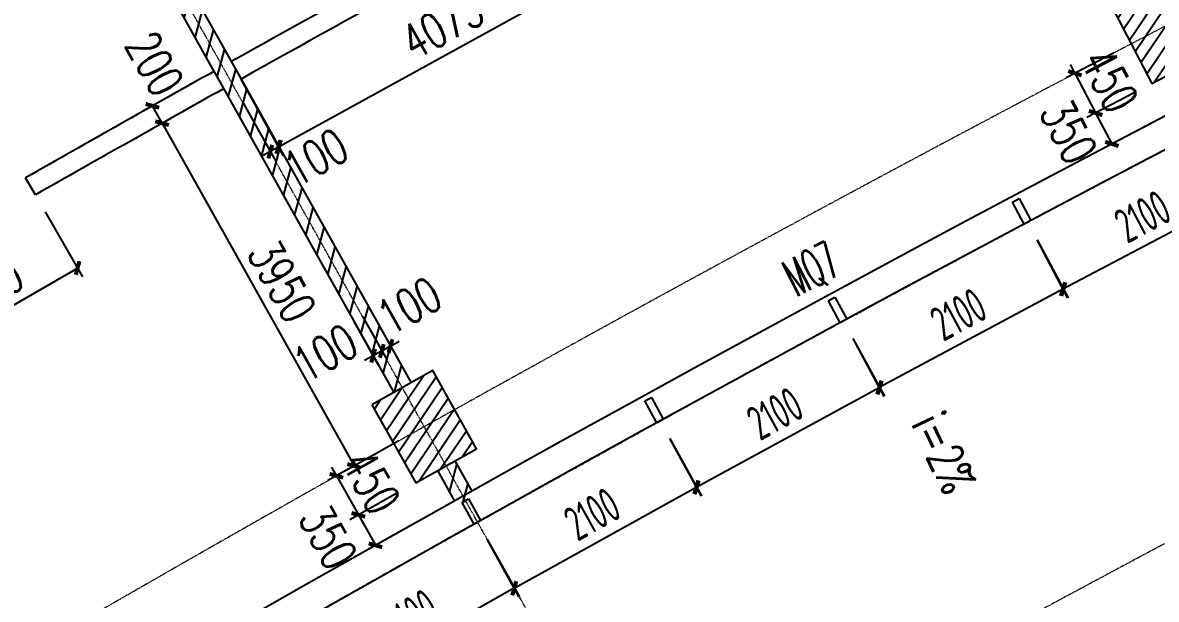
# Model space of a CAD drawing. Header units: millimetres. Extents: x -167 to 12027559, y -6694179 to 6449.
# Drawn here: x 11631328 to 11642723, y -6439698 to -6433900 of the extents above; entities that cross this region are included whole.
import ezdxf

# ---------------------------------------------------------------- set-up
doc = ezdxf.new("R2010")
doc.units = ezdxf.units.MM
doc.header["$LTSCALE"] = 10
for name, pattern in [('A1-RG-AXIS$0$CENTER', [50.8, 31.75, -6.35, 6.35, -6.35]), ('A1-RI-F1$0$442 Site - Ground$0$HIDDEN2', [0.1875, 0.125, -0.0625]), ('A1-RI-F1$0$CENTER2', [1.125, 0.75, -0.125, 0.125, -0.125]), ('A1-RI-F1$0$Dash', [6, 3, -3]), ('A1-RI-F1$0$HIDDEN', [0.375, 0.25, -0.125]), ('A1-RI-F1$0$SJX', [9, 6, -3]), ('A1-RI-F1$0$ZXX0', [15, 10, -2.5, 0, -2.5]), ('A1-RI-F1$0$ZXX1000', [18, 15, -1.25, 0.5, -1.25])]:
    doc.linetypes.add(name, pattern=pattern)
for name, color, linetype in [('A1-RD-1F$0$A-DIMS-1：100', 1, 'Continuous'), ('A1-RD-1F$0$A-GLAZ', 140, 'Continuous'), ('A1-RG-AXIS$0$A-COLU-HATH', 8, 'Continuous'), ('A1-RG-AXIS$0$A-COLUMN', 7, 'Continuous'), ('A1-RG-AXIS$0$A2-RG-AXIS-150$0$A-DIMS-100', 1, 'Continuous'), ('A1-RI-F1$0$442 Site - clean$0$mry-green area hatch', 76, 'Continuous'), ('A1-RI-F1$0$442 Site - clean$0$mry-roads', 2, 'Continuous'), ('A1-RI-F1$0$442 Site - clean$0$mry-water hatch', 154, 'Continuous'), ('A1-RI-F1$0$442 Site - Ground$0$mry-overhead', 253, 'A1-RI-F1$0$442 Site - Ground$0$HIDDEN2'), ('A1-RI-F1$0$A-DIMS-1：100', 1, 'Continuous'), ('A1-RI-F1$0$A-HATH', 8, 'Continuous'), ('A1-RI-F1$0$A-STRS-TREA', 50, 'Continuous'), ('A1-RI-F1$0$A-SYMB-NAME', 4, 'Continuous'), ('A1-RI-F1$0$A-SYMB-STRS', 1, 'Continuous'), ('A1-RI-F1$0$A-WALL', 7, 'Continuous'), ('A1-RI-F1$0$G-ACCS', 7, 'Continuous'), ('A1-RI-F1$0$G-EVAC', 5, 'Continuous'), ('A1-RI-F1$0$N-SYMB-DOOR', 13, 'Continuous'), ('A1-RI-F1$0$N-SYMB-DOOR1', 13, 'Continuous'), ('A1-RI-F1$0$N-SYMB-DOOR2', 13, 'Continuous'), ('A1-RI-F1$0$道路中线_N1', 7, 'Continuous'), ('A1-RI-F1$0$道路中线_中科路', 7, 'Continuous'), ('A1-RI-F1$0$道路中线_内部道路', 3, 'A1-RI-F1$0$CENTER2')]:
    doc.layers.add(name, color=color, linetype=linetype)
doc.layers.add('A1-RD-1F$0$A-X-PLOT', color=7, linetype='Continuous', plot=False)
doc.layers.add('A1-RG-AXIS$0$A-GRID', color=1, linetype='A1-RG-AXIS$0$CENTER', lineweight=9)
doc.layers.add('A1-RI-F1$0$车行道边线', color=5, linetype='A1-RI-F1$0$SJX', lineweight=40)
doc.styles.add('A1-RD-1F$0$XD2008', font='xd-hzs.shx', dxfattribs={"width": 0.7, "bigfont": 'xd-hztxt.shx'})
doc.styles.add('A1-RG-AXIS$0$A2-RG-AXIS-150$0$XD2008', font='romans.shx', dxfattribs={"width": 0.7})
doc.styles.add('A1-RI-F1$0$ECADI-SYM', font='simplex.shx', dxfattribs={"width": 0.7, "bigfont": 'hztxt.shx'})
doc.styles.add('A1-RI-F1$0$XD2008', font='txt.shx', dxfattribs={"width": 0.7, "bigfont": 'xd-hztxt.shx'})
doc.dimstyles.new('A1-RD-1F$0$XD100$0', dxfattribs={"dimscale": 100, "dimtxt": 3.5, "dimasz": 2, "dimexe": 1, "dimexo": 2, "dimgap": 1, "dimtad": 1, "dimdec": 0, "dimdsep": 46, "dimtxsty": 'A1-RD-1F$0$XD2008', "dimblk": 'A1-RD-1F$0$_ArchTick', "dimblk1": 'A1-RD-1F$0$_ArchTick', "dimblk2": 'A1-RD-1F$0$_ArchTick', "dimsah": 1, "dimcen": 2.5, "dimclrd": 1, "dimclre": 1, "dimclrt": 4, "dimaunit": 1, "dimadec": 0, "dimazin": 0, "dimtfac": 1, "dimtdec": 0, "dimtix": 1, "dimtmove": 2, "dimatfit": 3, "dimfxl": 0, "dimtolj": 1, "dimtzin": 0, "dimarcsym": 0})
doc.dimstyles.new('A1-RG-AXIS$0$A2-RG-AXIS-150$0$XD100', dxfattribs={"dimscale": 100, "dimtxt": 5.5, "dimasz": 1.5, "dimexe": 1, "dimexo": 2, "dimgap": 0.5, "dimtad": 1, "dimdec": 0, "dimdsep": 46, "dimtxsty": 'A1-RG-AXIS$0$A2-RG-AXIS-150$0$XD2008', "dimblk": 'A1-RG-AXIS$0$A2-RG-AXIS-150$0$_ArchTick', "dimcen": 2.5, "dimclrt": 4, "dimaunit": 1, "dimadec": 3, "dimazin": 0, "dimtfac": 1, "dimtdec": 0, "dimtix": 1, "dimtmove": 0, "dimatfit": 3, "dimfxl": 0, "dimtolj": 1, "dimtzin": 0, "dimarcsym": 0})
doc.dimstyles.new('A1-RI-F1$0$XD100$0', dxfattribs={"dimscale": 100, "dimtxt": 3.5, "dimasz": 2, "dimexe": 1, "dimexo": 2, "dimgap": 1, "dimtad": 1, "dimdec": 0, "dimdsep": 46, "dimtxsty": 'A1-RI-F1$0$XD2008', "dimblk1": 'A1-RI-F1$0$_ArchTick', "dimblk2": 'A1-RI-F1$0$_ArchTick', "dimsah": 1, "dimcen": 2.5, "dimclrd": 1, "dimclre": 1, "dimclrt": 4, "dimaunit": 1, "dimadec": 0, "dimazin": 0, "dimtfac": 1, "dimtdec": 0, "dimtix": 1, "dimtmove": 2, "dimatfit": 3, "dimfxl": 0, "dimtolj": 1, "dimtzin": 0, "dimarcsym": 0})

# ---------------------------------------------------------------- blocks, each defined once
blk = doc.blocks.new('A1-RG-AXIS$0$A2-RG-AXIS-150$0$_ArchTick')
at = {"color": 0, "linetype": 'ByBlock', "const_width": 0.4}
blk.add_lwpolyline([(-0.5, -0.5), (0.5, 0.5)], dxfattribs=at)
blk = doc.blocks.new('*D681')
at = {"layer": 'A1-RG-AXIS$0$A2-RG-AXIS-150$0$A-DIMS-100', "color": 0, "lineweight": -2, "ltscale": 3}
for p, q in [((11670910, -6387267), (11670916, -6387284)), ((11580897, -6435951), (11580908, -6435965))]:
    blk.add_line(p, q, dxfattribs=at)
blk.add_arc((11778732, -6694179), 325182, 109.35703, 127.45663, dxfattribs=at)
at = {"layer": 'Defpoints', "color": 0, "ltscale": 3}
for p in [(11670976, -6387456), (11639300, -6400406), (11581019, -6436110), (11778732, -6694179)]:
    blk.add_point(p, dxfattribs=at)
at = {"layer": 'A1-RG-AXIS$0$A2-RG-AXIS-150$0$A-DIMS-100', "color": 0, "lineweight": -2, "ltscale": 3, "xscale": 150, "yscale": 150, "zscale": 150}
for p, rotation in [((11670949, -6387378), 19.35703132825471), ((11580969, -6436044), 217.4566338573137)]:
    blk.add_blockref('A1-RG-AXIS$0$A2-RG-AXIS-150$0$_ArchTick', p, dxfattribs=dict(at, rotation=rotation))
at = {"layer": 'A1-RG-AXIS$0$A2-RG-AXIS-150$0$A-DIMS-100', "color": 4, "ltscale": 3, "insert": (11623903, -6407911), "char_height": 375, "attachment_point": 5, "rotation": 28.4068, "style": 'A1-RG-AXIS$0$A2-RG-AXIS-150$0$XD2008'}
blk.add_mtext('\\A1;18°5\'59"', dxfattribs=at)
blk = doc.blocks.new('A1-RG-AXIS$0$colu')
at = {"layer": 'A1-RG-AXIS$0$A-COLU-HATH', "linetype": 'ByBlock'}
h = blk.add_hatch(dxfattribs=at)
h.set_pattern_fill('ANSI31', color=256, scale=888, angle=11, style=0)
h.set_pattern_definition([(56, (-5304, 12651), (-92.02317055, 62.0704123), [])])
h.paths.add_polyline_path([(11591264, -6433839), (11591159, -6433557), (11590222, -6433908), (11590400, -6434382)])
h.paths.add_polyline_path([(11582706, -6437301), (11582516, -6436795), (11581580, -6437146), (11581701, -6437474)])
h.paths.add_polyline_path([(11590472, -6449024), (11591080, -6449817), (11591635, -6449392), (11591027, -6448598)])
h.paths.add_polyline_path([(11597647, -6443800), (11598174, -6444530), (11598741, -6444120), (11598215, -6443391)])
h.paths.add_polyline_path([(11585545, -6442594), (11586154, -6443388), (11586709, -6442962), (11586101, -6442168)])
h.paths.add_polyline_path([(11592849, -6437150), (11593376, -6437880), (11593943, -6437471), (11593417, -6436741)])
h.paths.add_polyline_path([(11606395, -6455924), (11606921, -6456654), (11607489, -6456244), (11606962, -6455514)])
h.paths.add_polyline_path([(11601626, -6449315), (11602153, -6450044), (11602720, -6449635), (11602194, -6448905)])
edge = h.paths.add_edge_path()
edge.add_arc((11595249, -6454684), 425, 0, 360)
edge = h.paths.add_edge_path()
edge.add_arc((11600176, -6461115), 425, 0, 360)
h.paths.add_polyline_path([(11613307, -6451074), (11613812, -6451818), (11614392, -6451425), (11613886, -6450680)])
h.paths.add_polyline_path([(11620356, -6446424), (11620839, -6447183), (11621430, -6446806), (11620946, -6446047)])
h.paths.add_polyline_path([(11615974, -6439552), (11616458, -6440311), (11617048, -6439934), (11616564, -6439175)])
h.paths.add_polyline_path([(11608730, -6444330), (11609235, -6445075), (11609815, -6444682), (11609309, -6443937)])
h.paths.add_polyline_path([(11600306, -6431919), (11600812, -6432664), (11601391, -6432270), (11600885, -6431526)])
h.paths.add_polyline_path([(11607910, -6426904), (11608394, -6427663), (11608984, -6427286), (11608500, -6426527)])
h.paths.add_polyline_path([(11630302, -6423285), (11630693, -6423983), (11631129, -6423739), (11630739, -6423040)])
h.paths.add_polyline_path([(11626248, -6416039), (11626639, -6416737), (11627075, -6416493), (11626684, -6415795)])
h.paths.add_polyline_path([(11627535, -6441978), (11627997, -6442751), (11628598, -6442392), (11628136, -6441619)])
h.paths.add_polyline_path([(11634839, -6437741), (11635279, -6438526), (11635889, -6438184), (11635450, -6437399)])
h.paths.add_polyline_path([(11615655, -6422109), (11616117, -6422881), (11616718, -6422522), (11616256, -6421750)])
h.paths.add_polyline_path([(11619863, -6429147), (11620325, -6429919), (11620926, -6429560), (11620464, -6428788)])
h.paths.add_polyline_path([(11630859, -6430629), (11631299, -6431414), (11631910, -6431072), (11631470, -6430287)])
h.paths.add_polyline_path([(11627539, -6424694), (11627978, -6425480), (11628589, -6425138), (11628150, -6424353)])
h.paths.add_polyline_path([(11623353, -6434983), (11623815, -6435756), (11624415, -6435396), (11623953, -6434624)])
h.paths.add_polyline_path([(11623535, -6417538), (11623974, -6418324), (11624585, -6417982), (11624146, -6417197)])
h.paths.add_polyline_path([(11635339, -6420464), (11635756, -6421262), (11636376, -6420938), (11635960, -6420140)])
h.paths.add_polyline_path([(11645506, -6407138), (11645842, -6407864), (11645388, -6408074), (11645053, -6407348)])
h.paths.add_polyline_path([(11648218, -6414201), (11648554, -6414927), (11649008, -6414718), (11648672, -6413991)])
h.paths.add_polyline_path([(11649797, -6429904), (11650191, -6430713), (11650820, -6430407), (11650426, -6429597)])
h.paths.add_polyline_path([(11632163, -6412872), (11631542, -6413196), (11632283, -6414615), (11632904, -6414290)])
h.paths.add_polyline_path([(11648553, -6404923), (11647915, -6405211), (11648573, -6406669), (11649211, -6406381)])
h.paths.add_polyline_path([(11638488, -6426491), (11638905, -6427289), (11639525, -6426965), (11639108, -6426167)])
h.paths.add_polyline_path([(11646232, -6422575), (11646626, -6423384), (11647255, -6423078), (11646862, -6422268)])
h.paths.add_polyline_path([(11643258, -6416460), (11643651, -6417269), (11644281, -6416963), (11643887, -6416153)])
edge = h.paths.add_edge_path()
edge.add_arc((11640554, -6410101), 425, 0, 360)
h.paths.add_polyline_path([(11642262, -6433715), (11642678, -6434512), (11643299, -6434188), (11642882, -6433391)])
h.paths.add_polyline_path([(11657439, -6426310), (11657809, -6427131), (11658447, -6426843), (11658077, -6426022)])
h.paths.add_polyline_path([(11654086, -6418882), (11654456, -6419702), (11655094, -6419414), (11654724, -6418594)])
h.paths.add_polyline_path([(11659423, -6409141), (11659770, -6409971), (11660416, -6409702), (11660069, -6408871)])
h.paths.add_polyline_path([(11651288, -6412684), (11651658, -6413504), (11652296, -6413216), (11651926, -6412396)])
h.paths.add_polyline_path([(11672567, -6404095), (11672841, -6404846), (11673311, -6404675), (11673037, -6403924)])
h.paths.add_polyline_path([(11669749, -6396288), (11670092, -6397229), (11670562, -6397058), (11670219, -6396117)])
h.paths.add_polyline_path([(11678236, -6409178), (11678568, -6410121), (11679228, -6409889), (11678897, -6408946)])
h.paths.add_polyline_path([(11675949, -6402668), (11676281, -6403611), (11676941, -6403379), (11676610, -6402436)])
h.paths.add_polyline_path([(11662042, -6415416), (11662388, -6416247), (11663034, -6415977), (11662688, -6415147)])
h.paths.add_polyline_path([(11670094, -6412181), (11670417, -6413021), (11671070, -6412770), (11670748, -6411930)])
h.paths.add_polyline_path([(11656266, -6401573), (11656651, -6402496), (11657297, -6402226), (11656912, -6401304)])
h.paths.add_polyline_path([(11664718, -6398177), (11665077, -6399111), (11665730, -6398860), (11665372, -6397926)])
h.paths.add_polyline_path([(11667657, -6405832), (11667980, -6406673), (11668633, -6406422), (11668311, -6405582)])
h.paths.add_polyline_path([(11673265, -6395025), (11673596, -6395969), (11674256, -6395737), (11673925, -6394793)])
edge = h.paths.add_edge_path()
edge.add_arc((11681417, -6417175), 425, 0, 360)
h.paths.add_polyline_path([(11673015, -6419789), (11673338, -6420629), (11673991, -6420379), (11673669, -6419538)])
h.paths.add_polyline_path([(11665180, -6422938), (11665527, -6423769), (11666173, -6423499), (11665826, -6422668)])
at = {"layer": 'A1-RG-AXIS$0$A-COLUMN'}
for points in [[(11642262, -6433715), (11642678, -6434512), (11643299, -6434188), (11642882, -6433391)], [(11634839, -6437741), (11635279, -6438526), (11635889, -6438184), (11635450, -6437399)]]:
    blk.add_lwpolyline(points, close=True, dxfattribs=at)
blk = doc.blocks.new('A1-RI-F1$0$_ArchTick')
at = {"color": 0, "linetype": 'ByBlock', "const_width": 0.4}
blk.add_lwpolyline([(-0.5, -0.5), (0.5, 0.5)], dxfattribs=at)
blk = doc.blocks.new('*D360')
at = {"layer": 'A1-RI-F1$0$A-DIMS-1：100', "color": 1, "linetype": 'ByBlock', "lineweight": -2}
for p, q in [((11637092, -6432503), (11637516, -6433275)), ((11637468, -6433187), (11633898, -6435151)), ((11633521, -6434467), (11633946, -6435239))]:
    blk.add_line(p, q, dxfattribs=at)
at = {"layer": 'Defpoints', "color": 0, "linetype": 'ByBlock'}
for p in [(11636995, -6432328), (11633425, -6434292), (11633898, -6435151)]:
    blk.add_point(p, dxfattribs=at)
at = {"layer": 'A1-RI-F1$0$A-DIMS-1：100', "color": 1, "linetype": 'ByBlock', "lineweight": -2, "xscale": 100, "yscale": 100, "zscale": 100}
for p, rotation in [((11637468, -6433187), 28.81820476373331), ((11633898, -6435151), 208.8182047637333)]:
    blk.add_blockref('A1-RI-F1$0$_ArchTick', p, dxfattribs=dict(at, rotation=rotation))
at = {"layer": 'A1-RI-F1$0$A-DIMS-1：100', "color": 4, "linetype": 'ByBlock', "insert": (11635550, -6433928), "char_height": 350, "attachment_point": 5, "rotation": 28.8182, "style": 'A1-RI-F1$0$XD2008'}
blk.add_mtext('\\A1;4075', dxfattribs=at)
blk = doc.blocks.new('*D361')
at = {"layer": 'A1-RI-F1$0$A-DIMS-1：100', "color": 1, "linetype": 'ByBlock', "lineweight": -2}
for p, q in [((11633620, -6434641), (11633953, -6435235)), ((11633533, -6434690), (11633865, -6435284)), ((11633904, -6435148), (11633991, -6435099)), ((11633817, -6435197), (11633729, -6435246)), ((11633904, -6435148), (11633817, -6435197))]:
    blk.add_line(p, q, dxfattribs=at)
at = {"layer": 'Defpoints', "color": 0, "linetype": 'ByBlock'}
for p in [(11633435, -6434516), (11633523, -6434467), (11633817, -6435197)]:
    blk.add_point(p, dxfattribs=at)
at = {"layer": 'A1-RI-F1$0$A-DIMS-1：100', "color": 1, "linetype": 'ByBlock', "lineweight": -2, "xscale": 100, "yscale": 100, "zscale": 100}
for p, rotation in [((11633817, -6435197), 29.22954179829699), ((11633904, -6435148), 209.229541798297)]:
    blk.add_blockref('A1-RI-F1$0$_ArchTick', p, dxfattribs=dict(at, rotation=rotation))
at = {"layer": 'A1-RI-F1$0$A-DIMS-1：100', "color": 4, "linetype": 'ByBlock', "insert": (11634275, -6435253), "char_height": 350, "attachment_point": 5, "rotation": 29.2295, "style": 'A1-RI-F1$0$XD2008'}
blk.add_mtext('\\A1;100', dxfattribs=at)
blk = doc.blocks.new('A1-RD-1F$0$_ArchTick')
at = {"color": 0, "linetype": 'ByBlock', "const_width": 0.4}
blk.add_lwpolyline([(-0.5, -0.5), (0.5, 0.5)], dxfattribs=at)
blk = doc.blocks.new('*D799')
at = {"layer": 'A1-RD-1F$0$A-DIMS-1：100', "color": 1, "linetype": 'ByBlock', "lineweight": -2}
for p, q in [((11643380, -6435105), (11643688, -6435690)), ((11643642, -6435601), (11641784, -6436580)), ((11641523, -6436084), (11641831, -6436669))]:
    blk.add_line(p, q, dxfattribs=at)
at = {"layer": 'Defpoints', "color": 0, "linetype": 'ByBlock'}
for p in [(11643287, -6434928), (11641429, -6435907), (11641784, -6436580)]:
    blk.add_point(p, dxfattribs=at)
at = {"layer": 'A1-RD-1F$0$A-DIMS-1：100', "color": 1, "linetype": 'ByBlock', "lineweight": -2, "xscale": 100, "yscale": 100, "zscale": 100}
for p, rotation in [((11643642, -6435601), 27.79298955188193), ((11641784, -6436580), 207.7929895518819)]:
    blk.add_blockref('A1-RD-1F$0$_ArchTick', p, dxfattribs=dict(at, rotation=rotation))
at = {"layer": 'A1-RD-1F$0$A-DIMS-1：100', "color": 4, "linetype": 'ByBlock', "insert": (11642585, -6435848), "char_height": 350, "attachment_point": 5, "rotation": 27.793, "style": 'A1-RD-1F$0$XD2008'}
blk.add_mtext('\\A1;2100', dxfattribs=at)
blk = doc.blocks.new('*D800')
at = {"layer": 'A1-RD-1F$0$A-DIMS-1：100', "color": 1, "linetype": 'ByBlock', "lineweight": -2}
for p, q in [((11641524, -6436083), (11641836, -6436666)), ((11641789, -6436578), (11639938, -6437570)), ((11639673, -6437076), (11639985, -6437658))]:
    blk.add_line(p, q, dxfattribs=at)
at = {"layer": 'Defpoints', "color": 0, "linetype": 'ByBlock'}
for p in [(11641429, -6435907), (11639579, -6436900), (11639938, -6437570)]:
    blk.add_point(p, dxfattribs=at)
at = {"layer": 'A1-RD-1F$0$A-DIMS-1：100', "color": 1, "linetype": 'ByBlock', "lineweight": -2, "xscale": 100, "yscale": 100, "zscale": 100}
for p, rotation in [((11641789, -6436578), 28.20121501366769), ((11639938, -6437570), 208.2012150136677)]:
    blk.add_blockref('A1-RD-1F$0$_ArchTick', p, dxfattribs=dict(at, rotation=rotation))
at = {"layer": 'A1-RD-1F$0$A-DIMS-1：100', "color": 4, "linetype": 'ByBlock', "insert": (11640734, -6436832), "char_height": 350, "attachment_point": 5, "rotation": 28.2012, "style": 'A1-RD-1F$0$XD2008'}
blk.add_mtext('\\A1;2100', dxfattribs=at)
blk = doc.blocks.new('*D801')
at = {"layer": 'A1-RD-1F$0$A-DIMS-1：100', "color": 1, "linetype": 'ByBlock', "lineweight": -2}
for p, q in [((11639674, -6437075), (11639991, -6437656)), ((11639943, -6437568), (11638099, -6438573)), ((11637831, -6438081), (11638147, -6438661))]:
    blk.add_line(p, q, dxfattribs=at)
at = {"layer": 'Defpoints', "color": 0, "linetype": 'ByBlock'}
for p in [(11639579, -6436900), (11637735, -6437905), (11638099, -6438573)]:
    blk.add_point(p, dxfattribs=at)
at = {"layer": 'A1-RD-1F$0$A-DIMS-1：100', "color": 1, "linetype": 'ByBlock', "lineweight": -2, "xscale": 100, "yscale": 100, "zscale": 100}
for p, rotation in [((11639943, -6437568), 28.61245026791638), ((11638099, -6438573), 208.6124502679164)]:
    blk.add_blockref('A1-RD-1F$0$_ArchTick', p, dxfattribs=dict(at, rotation=rotation))
at = {"layer": 'A1-RD-1F$0$A-DIMS-1：100', "color": 4, "linetype": 'ByBlock', "insert": (11638890, -6437829), "char_height": 350, "attachment_point": 5, "rotation": 28.6125, "style": 'A1-RD-1F$0$XD2008'}
blk.add_mtext('\\A1;2100', dxfattribs=at)
blk = doc.blocks.new('*D802')
at = {"layer": 'A1-RD-1F$0$A-DIMS-1：100', "color": 1, "linetype": 'ByBlock', "lineweight": -2}
for p, q in [((11637832, -6438080), (11638153, -6438658)), ((11638104, -6438571), (11636268, -6439590)), ((11635996, -6439099), (11636316, -6439677))]:
    blk.add_line(p, q, dxfattribs=at)
at = {"layer": 'Defpoints', "color": 0, "linetype": 'ByBlock'}
for p in [(11637735, -6437905), (11635899, -6438924), (11636268, -6439590)]:
    blk.add_point(p, dxfattribs=at)
at = {"layer": 'A1-RD-1F$0$A-DIMS-1：100', "color": 1, "linetype": 'ByBlock', "lineweight": -2, "xscale": 100, "yscale": 100, "zscale": 100}
for p, rotation in [((11638104, -6438571), 29.02386827472264), ((11636268, -6439590), 209.0238682747226)]:
    blk.add_blockref('A1-RD-1F$0$_ArchTick', p, dxfattribs=dict(at, rotation=rotation))
at = {"layer": 'A1-RD-1F$0$A-DIMS-1：100', "color": 4, "linetype": 'ByBlock', "insert": (11637053, -6438840), "char_height": 350, "attachment_point": 5, "rotation": 29.0239, "style": 'A1-RD-1F$0$XD2008'}
blk.add_mtext('\\A1;2100', dxfattribs=at)
blk = doc.blocks.new('*D803')
at = {"layer": 'A1-RD-1F$0$A-DIMS-1：100', "color": 1, "linetype": 'ByBlock', "lineweight": -2}
for p, q in [((11635997, -6439098), (11636321, -6439672)), ((11636271, -6439584), (11634443, -6440617)), ((11634168, -6440130), (11634492, -6440704))]:
    blk.add_line(p, q, dxfattribs=at)
at = {"layer": 'Defpoints', "color": 0, "linetype": 'ByBlock'}
for p in [(11635899, -6438924), (11634070, -6439956), (11634443, -6440617)]:
    blk.add_point(p, dxfattribs=at)
at = {"layer": 'A1-RD-1F$0$A-DIMS-1：100', "color": 1, "linetype": 'ByBlock', "lineweight": -2, "xscale": 100, "yscale": 100, "zscale": 100}
for p, rotation in [((11636271, -6439584), 29.43900732443727), ((11634443, -6440617), 209.4390073244373)]:
    blk.add_blockref('A1-RD-1F$0$_ArchTick', p, dxfattribs=dict(at, rotation=rotation))
at = {"layer": 'A1-RD-1F$0$A-DIMS-1：100', "color": 4, "linetype": 'ByBlock', "insert": (11635222, -6439861), "char_height": 350, "attachment_point": 5, "rotation": 29.439, "style": 'A1-RD-1F$0$XD2008'}
blk.add_mtext('\\A1;2100', dxfattribs=at)
blk = doc.blocks.new('A1-RD-1F$0$chuangkuang')
at = {"layer": 'A1-RD-1F$0$A-X-PLOT', "linetype": 'ByBlock'}
for p, q in [((11593433, -6456040), (11593631, -6455887)), ((11593677, -6455946), (11593479, -6456099)), ((11593631, -6455887), (11593677, -6455946)), ((11593479, -6456099), (11593433, -6456040))]:
    blk.add_line(p, q, dxfattribs=at)
blk = doc.blocks.new('*D635')
at = {"layer": 'A1-RI-F1$0$A-DIMS-1：100', "color": 1, "linetype": 'ByBlock', "lineweight": -2}
for p, q in [((11633174, -6434662), (11632642, -6434960)), ((11632729, -6434911), (11634659, -6438357)), ((11635104, -6438109), (11634572, -6438406))]:
    blk.add_line(p, q, dxfattribs=at)
at = {"layer": 'Defpoints', "color": 0, "linetype": 'ByBlock'}
for p in [(11633348, -6434564), (11635278, -6438011), (11634659, -6438357)]:
    blk.add_point(p, dxfattribs=at)
at = {"layer": 'A1-RI-F1$0$A-DIMS-1：100', "color": 1, "linetype": 'ByBlock', "lineweight": -2, "xscale": 100, "yscale": 100, "zscale": 100}
for p, rotation in [((11632729, -6434911), 119.2487975727334), ((11634659, -6438357), 299.2487975727334)]:
    blk.add_blockref('A1-RI-F1$0$_ArchTick', p, dxfattribs=dict(at, rotation=rotation))
at = {"layer": 'A1-RI-F1$0$A-DIMS-1：100', "color": 4, "linetype": 'ByBlock', "insert": (11633934, -6436500), "char_height": 350, "attachment_point": 5, "rotation": 299.2488, "style": 'A1-RI-F1$0$XD2008'}
blk.add_mtext('\\A1;3950', dxfattribs=at)
blk = doc.blocks.new('*D636')
at = {"layer": 'A1-RI-F1$0$A-DIMS-1：100', "color": 1, "linetype": 'ByBlock', "lineweight": -2}
for p, q in [((11633076, -6434488), (11632544, -6434785)), ((11632729, -6434911), (11632632, -6434736)), ((11633174, -6434662), (11632642, -6434960))]:
    blk.add_line(p, q, dxfattribs=at)
at = {"layer": 'Defpoints', "color": 0, "linetype": 'ByBlock'}
for p in [(11633250, -6434390), (11633348, -6434564), (11632632, -6434736)]:
    blk.add_point(p, dxfattribs=at)
at = {"layer": 'A1-RI-F1$0$A-DIMS-1：100', "color": 1, "linetype": 'ByBlock', "lineweight": -2, "xscale": 100, "yscale": 100, "zscale": 100}
for p, rotation in [((11632632, -6434736), 119.2487975730352), ((11632729, -6434911), 299.2487975730352)]:
    blk.add_blockref('A1-RI-F1$0$_ArchTick', p, dxfattribs=dict(at, rotation=rotation))
at = {"layer": 'A1-RI-F1$0$A-DIMS-1：100', "color": 4, "linetype": 'ByBlock', "insert": (11632654, -6434313), "char_height": 350, "attachment_point": 5, "rotation": 299.2488, "style": 'A1-RI-F1$0$XD2008'}
blk.add_mtext('\\A1;200', dxfattribs=at)
blk = doc.blocks.new('*D547')
at = {"layer": 'A1-RI-F1$0$A-DIMS-1：100', "color": 1, "linetype": 'ByBlock', "lineweight": -2}
for p, q in [((11642293, -6434206), (11641816, -6434455)), ((11641905, -6434409), (11641859, -6434320)), ((11641905, -6434409), (11642113, -6434808)), ((11642501, -6434605), (11642025, -6434854)), ((11642113, -6434808), (11642160, -6434896))]:
    blk.add_line(p, q, dxfattribs=at)
at = {"layer": 'Defpoints', "color": 0, "linetype": 'ByBlock'}
for p in [(11642470, -6434114), (11642678, -6434512), (11642113, -6434808)]:
    blk.add_point(p, dxfattribs=at)
at = {"layer": 'A1-RI-F1$0$A-DIMS-1：100', "color": 1, "linetype": 'ByBlock', "lineweight": -2, "xscale": 100, "yscale": 100, "zscale": 100}
for p, rotation in [((11641905, -6434409), 297.5841233990836), ((11642113, -6434808), 117.5841233990836)]:
    blk.add_blockref('A1-RI-F1$0$_ArchTick', p, dxfattribs=dict(at, rotation=rotation))
at = {"layer": 'A1-RI-F1$0$A-DIMS-1：100', "color": 4, "linetype": 'ByBlock', "insert": (11642253, -6434481), "char_height": 350, "attachment_point": 5, "rotation": 297.5841, "style": 'A1-RI-F1$0$XD2008'}
blk.add_mtext('\\A1;450', dxfattribs=at)
blk = doc.blocks.new('*D548')
at = {"layer": 'A1-RI-F1$0$A-DIMS-1：100', "color": 1, "linetype": 'ByBlock', "lineweight": -2}
for p, q in [((11642501, -6434605), (11642025, -6434855)), ((11642113, -6434809), (11642276, -6435119)), ((11642664, -6434916), (11642188, -6435165))]:
    blk.add_line(p, q, dxfattribs=at)
at = {"layer": 'Defpoints', "color": 0, "linetype": 'ByBlock'}
for p in [(11642678, -6434512), (11642841, -6434823), (11642276, -6435119)]:
    blk.add_point(p, dxfattribs=at)
at = {"layer": 'A1-RI-F1$0$A-DIMS-1：100', "color": 1, "linetype": 'ByBlock', "lineweight": -2, "xscale": 100, "yscale": 100, "zscale": 100}
for p, rotation in [((11642113, -6434809), 117.6519333468046), ((11642276, -6435119), 297.6519333468046)]:
    blk.add_blockref('A1-RI-F1$0$_ArchTick', p, dxfattribs=dict(at, rotation=rotation))
at = {"layer": 'A1-RI-F1$0$A-DIMS-1：100', "color": 4, "linetype": 'ByBlock', "insert": (11641840, -6434996), "char_height": 350, "attachment_point": 5, "rotation": 297.6519, "style": 'A1-RI-F1$0$XD2008'}
blk.add_mtext('\\A1;350', dxfattribs=at)
blk = doc.blocks.new('*D549')
at = {"layer": 'A1-RI-F1$0$A-DIMS-1：100', "color": 1, "linetype": 'ByBlock', "lineweight": -2}
for p, q in [((11634884, -6438231), (11634395, -6438505)), ((11634482, -6438456), (11634434, -6438369)), ((11634482, -6438456), (11634702, -6438849)), ((11635104, -6438624), (11634615, -6438898)), ((11634702, -6438849), (11634751, -6438936))]:
    blk.add_line(p, q, dxfattribs=at)
at = {"layer": 'Defpoints', "color": 0, "linetype": 'ByBlock'}
for p in [(11635059, -6438134), (11635279, -6438526), (11634702, -6438849)]:
    blk.add_point(p, dxfattribs=at)
at = {"layer": 'A1-RI-F1$0$A-DIMS-1：100', "color": 1, "linetype": 'ByBlock', "lineweight": -2, "xscale": 100, "yscale": 100, "zscale": 100}
for p, rotation in [((11634482, -6438456), 299.2295418096295), ((11634702, -6438849), 119.2295418096295)]:
    blk.add_blockref('A1-RI-F1$0$_ArchTick', p, dxfattribs=dict(at, rotation=rotation))
at = {"layer": 'A1-RI-F1$0$A-DIMS-1：100', "color": 4, "linetype": 'ByBlock', "insert": (11634832, -6438518), "char_height": 350, "attachment_point": 5, "rotation": 299.2295, "style": 'A1-RI-F1$0$XD2008'}
blk.add_mtext('\\A1;450', dxfattribs=at)
blk = doc.blocks.new('*D550')
at = {"layer": 'A1-RI-F1$0$A-DIMS-1：100', "color": 1, "linetype": 'ByBlock', "lineweight": -2}
for p, q in [((11635104, -6438624), (11634615, -6438898)), ((11634702, -6438849), (11634874, -6439155)), ((11635276, -6438930), (11634787, -6439204))]:
    blk.add_line(p, q, dxfattribs=at)
at = {"layer": 'Defpoints', "color": 0, "linetype": 'ByBlock'}
for p in [(11635279, -6438526), (11635450, -6438832), (11634874, -6439155)]:
    blk.add_point(p, dxfattribs=at)
at = {"layer": 'A1-RI-F1$0$A-DIMS-1：100', "color": 1, "linetype": 'ByBlock', "lineweight": -2, "xscale": 100, "yscale": 100, "zscale": 100}
for p, rotation in [((11634702, -6438849), 119.2973507965844), ((11634874, -6439155), 299.2973507965844)]:
    blk.add_blockref('A1-RI-F1$0$_ArchTick', p, dxfattribs=dict(at, rotation=rotation))
at = {"layer": 'A1-RI-F1$0$A-DIMS-1：100', "color": 4, "linetype": 'ByBlock', "insert": (11634398, -6439073), "char_height": 350, "attachment_point": 5, "rotation": 299.2974, "style": 'A1-RI-F1$0$XD2008'}
blk.add_mtext('\\A1;350', dxfattribs=at)
blk = doc.blocks.new('*D486')
at = {"layer": 'A1-RI-F1$0$A-DIMS-1：100', "color": 1, "linetype": 'ByBlock', "lineweight": -2}
for p, q in [((11634837, -6436815), (11635074, -6437239)), ((11634749, -6436864), (11634987, -6437288)), ((11635025, -6437152), (11634938, -6437201)), ((11635025, -6437152), (11635112, -6437103)), ((11634938, -6437201), (11634851, -6437249))]:
    blk.add_line(p, q, dxfattribs=at)
at = {"layer": 'Defpoints', "color": 0, "linetype": 'ByBlock'}
for p in [(11634652, -6436689), (11634739, -6436640), (11634938, -6437201)]:
    blk.add_point(p, dxfattribs=at)
at = {"layer": 'A1-RI-F1$0$A-DIMS-1：100', "color": 1, "linetype": 'ByBlock', "lineweight": -2, "xscale": 100, "yscale": 100, "zscale": 100}
for p, rotation in [((11634938, -6437201), 29.22954179922836), ((11635025, -6437152), 209.2295417992284)]:
    blk.add_blockref('A1-RI-F1$0$_ArchTick', p, dxfattribs=dict(at, rotation=rotation))
at = {"layer": 'A1-RI-F1$0$A-DIMS-1：100', "color": 4, "linetype": 'ByBlock', "insert": (11635214, -6436746), "char_height": 350, "attachment_point": 5, "rotation": 29.2295, "style": 'A1-RI-F1$0$XD2008'}
blk.add_mtext('\\A1;100', dxfattribs=at)
blk = doc.blocks.new('*D487')
at = {"layer": 'A1-RI-F1$0$A-DIMS-1：100', "color": 1, "linetype": 'ByBlock', "lineweight": -2}
for p, q in [((11634658, -6436905), (11634899, -6437337)), ((11634745, -6436856), (11634987, -6437288)), ((11634938, -6437201), (11635025, -6437152)), ((11634851, -6437249), (11634763, -6437298)), ((11634938, -6437201), (11634851, -6437249))]:
    blk.add_line(p, q, dxfattribs=at)
at = {"layer": 'Defpoints', "color": 0, "linetype": 'ByBlock'}
for p in [(11634647, -6436682), (11634560, -6436730), (11634851, -6437249)]:
    blk.add_point(p, dxfattribs=at)
at = {"layer": 'A1-RI-F1$0$A-DIMS-1：100', "color": 1, "linetype": 'ByBlock', "lineweight": -2, "xscale": 100, "yscale": 100, "zscale": 100}
for p, rotation in [((11634851, -6437249), 29.22954179843205), ((11634938, -6437201), 209.229541798432)]:
    blk.add_blockref('A1-RI-F1$0$_ArchTick', p, dxfattribs=dict(at, rotation=rotation))
at = {"layer": 'A1-RI-F1$0$A-DIMS-1：100', "color": 4, "linetype": 'ByBlock', "insert": (11634370, -6437220), "char_height": 350, "attachment_point": 5, "rotation": 29.2295, "style": 'A1-RI-F1$0$XD2008'}
blk.add_mtext('\\A1;100', dxfattribs=at)
blk = doc.blocks.new('A1-RI-F1$0$A1RUODIANJIAN')
at = {"layer": 'A1-RI-F1$0$A-SYMB-NAME', "linetype": 'ByBlock', "style": 'A1-RI-F1$0$XD2008', "width": 0.7}
blk.add_attdef('A1RUODIANJIAN', (11587156, -6438427), '', height=350, dxfattribs=at)
blk = doc.blocks.new('A1-RI-F1$0$A$C6B365CFD')
at = {"layer": 'A1-RI-F1$0$442 Site - clean$0$mry-green area hatch'}
h = blk.add_hatch(dxfattribs=at)
h.set_pattern_fill('GRASS', color=256, scale=1200, angle=71.9468, style=0)
h.set_pattern_definition([(161.94682, (-11520186.1, 6499236.26), (-1069.71302, -543.795965), [225, -1472.05628]), (116.94682, (-11520186.1, 6499236.3), (-1069.71302, -543.79596), [225, -975]), (206.94682, (-11520186.1, 6499236.3), (543.79596, -1069.71302), [225, -975])])
h.paths.add_polyline_path([(118338, 63865), (116747, 67277, 0.032305), (84303, 49165), (86358, 46018, -0.032215)])
at = {"layer": 'A1-RI-F1$0$442 Site - clean$0$mry-water hatch'}
h = blk.add_hatch(dxfattribs=at)
h.set_pattern_fill('ANSI36', color=256, scale=10000, style=0, double=1)
h.set_pattern_definition([(45, (11631555.6, 4045443.5), (662.91261, 2430.67956), [3125, -625, 0, -625])])
edge = h.paths.add_edge_path(flags=17)
edge.add_line((53014, 9797), (55488, 11067))
edge.add_line((55488, 11067), (57457, 11675))
edge.add_line((57457, 11675), (60249, 13316))
edge.add_line((60249, 13316), (63041, 14958))
edge.add_line((63041, 14958), (65131, 16665))
edge.add_line((65131, 16665), (66917, 17610))
edge.add_line((66917, 17610), (68247, 18415))
edge.add_line((68247, 18415), (68947, 18992))
edge.add_line((68947, 18992), (70278, 19657))
edge.add_line((70278, 19657), (71248, 20288))
edge.add_line((71248, 20288), (72458, 20585))
edge.add_line((72458, 20585), (73766, 21200))
edge.add_line((73766, 21200), (74285, 21580))
edge.add_line((74285, 21580), (74756, 21869))
edge.add_line((74756, 21869), (75167, 22242))
edge.add_line((75167, 22242), (75772, 22641))
edge.add_line((75772, 22641), (76483, 22983))
edge.add_arc((240588, -192829), 271118, 108.60945, 127.24961, ccw=False)
edge.add_line((154070, 64114), (154830, 58213))
edge.add_arc((242630, -196239), 269175, 109.03714, 122.73115)
edge.add_arc((175076, -87361), 141073, 123.56111, 141.15177)
edge.add_arc((62846, 2979), 3000, 220.7431, 321.9068, ccw=False)
edge.add_line((60573, 1021), (53014, 9797))
edge.add_line((53014, 9797), (53014, 9797))
at = {"layer": 'A1-RI-F1$0$442 Site - clean$0$mry-roads'}
blk.add_lwpolyline([(118338, 63865), (116747, 67277, 0.032305), (84303, 49165), (86358, 46018)], format="xyb", dxfattribs=at)
at = {"layer": 'A1-RI-F1$0$442 Site - clean$0$mry-roads', "linetype": 'A1-RI-F1$0$HIDDEN'}
blk.add_lwpolyline([(55644, 11116), (57457, 11675), (60249, 13316), (63041, 14958), (65131, 16665), (66917, 17610), (68247, 18415), (68947, 18992), (70278, 19657), (71248, 20288), (72458, 20585), (73766, 21200), (74285, 21580), (74756, 21869), (75167, 22242), (75772, 22641), (76483, 22983, -0.081513), (154070, 64114), (154830, 58213, 0.059823), (97088, 30195, 0.076905), (65207, 1129, -0.083814), (64469, 456, -0.083814)], format="xyb", dxfattribs=at)
at = {"layer": 'A1-RI-F1$0$442 Site - clean$0$mry-roads', "ltscale": 200}
for radius, start, end in [(284500, 109.40926, 130.71584), (275500, 109.77402, 135.4036)]:
    blk.add_arc((240704, -192975), radius, start, end, dxfattribs=at)
at = {"layer": 'A1-RI-F1$0$车行道边线', "linetype": 'A1-RI-F1$0$SJX', "lineweight": -3}
for radius, start, end in [(284500, 109.40926, 130.71584), (275500, 109.47451, 135.4036)]:
    blk.add_arc((240704, -192975), radius, start, end, dxfattribs=at)
at = {"layer": 'A1-RI-F1$0$道路中线_N1', "color": 1, "linetype": 'A1-RI-F1$0$ZXX0', "ltscale": 0.5}
blk.add_arc((240704, -192975), 280000, 103.38777, 136.3046, dxfattribs=at)
blk.add_arc((240704, -192975), 280000, 103.38777, 136.3046, dxfattribs=at)
at = {"layer": 'A1-RI-F1$0$道路中线_中科路', "color": 6, "linetype": 'A1-RI-F1$0$ZXX1000', "ltscale": 150}
blk.add_arc((240704, -192975), 280000, 107.57247, 136.3046, dxfattribs=at)
at = {"layer": 'A1-RI-F1$0$道路中线_内部道路', "ltscale": 10}
blk.add_arc((240588, -192829), 331118, 95.27413, 136.56334, dxfattribs=at)
blk = doc.blocks.new('A1-RI-F1$0$mc')
at = {"layer": 'A1-RI-F1$0$N-SYMB-DOOR', "style": 'A1-RI-F1$0$ECADI-SYM', "width": 0.7}
for tag, p in [('门窗主编号1', (55.7, -311.3)), ('门窗主编号2', (667.6, -311.3))]:
    blk.add_attdef(tag, p, '', height=180, dxfattribs=at)
at = {"layer": 'A1-RI-F1$0$N-SYMB-DOOR', "style": 'A1-RI-F1$0$ECADI-SYM', "width": 0.7, "flags": 1}
for tag, p in [('洞口尺寸(宽X高)', (55.6, -717.2)), ('备注', (57.1, -921.2))]:
    blk.add_attdef(tag, p, '', height=180, dxfattribs=at)
at = {"layer": 'A1-RI-F1$0$N-SYMB-DOOR1', "style": 'A1-RI-F1$0$ECADI-SYM', "width": 0.7}
blk.add_attdef('门窗辅编号1', (55.7, -516.1), '', height=180, dxfattribs=at)
at = {"layer": 'A1-RI-F1$0$N-SYMB-DOOR2', "style": 'A1-RI-F1$0$ECADI-SYM', "width": 0.7}
blk.add_attdef('门窗辅编号2', (311.5, -516.1), '', height=180, dxfattribs=at)
blk = doc.blocks.new('*D88')
at = {"layer": 'A1-RI-F1$0$A-DIMS-1：100', "color": 1, "linetype": 'ByBlock', "lineweight": -2}
for p, q in [((11631554, -6435802), (11631930, -6436454)), ((11630235, -6437317), (11631880, -6436367)), ((11629909, -6436752), (11630285, -6437403))]:
    blk.add_line(p, q, dxfattribs=at)
at = {"layer": 'Defpoints', "color": 0, "linetype": 'ByBlock'}
for p in [(11631454, -6435629), (11631880, -6436367), (11629809, -6436578)]:
    blk.add_point(p, dxfattribs=at)
at = {"layer": 'A1-RI-F1$0$A-DIMS-1：100', "color": 1, "linetype": 'ByBlock', "lineweight": -2, "xscale": 100, "yscale": 100, "zscale": 100}
for p, rotation in [((11631880, -6436367), 29.99140240979754), ((11630235, -6437317), 209.9914024097976)]:
    blk.add_blockref('A1-RI-F1$0$_ArchTick', p, dxfattribs=dict(at, rotation=rotation))
at = {"layer": 'A1-RI-F1$0$A-DIMS-1：100', "color": 4, "linetype": 'ByBlock', "insert": (11630920, -6436604), "char_height": 350, "attachment_point": 5, "rotation": 29.9914, "style": 'A1-RI-F1$0$XD2008'}
blk.add_mtext('\\A1;1900', dxfattribs=at)
blk = doc.blocks.new('A1-RG-AXIS')
at = {"layer": 'A1-RG-AXIS$0$A-GRID', "linetype": 'A1-RG-AXIS$0$CENTER', "ltscale": 0.05}
blk.add_lwpolyline([(11682866.1, -6392336.6, 0.1037295), (11569674.9, -6456283.6, 0.1037295)], format="xyb", dxfattribs=at)
blk.add_lwpolyline([(11640005.1, -6446256.5), (11619689.5, -6409949.9)], dxfattribs=at)
at = {"layer": 'A1-RG-AXIS$0$A-GRID', "ltscale": 0.05}
for points in [[(11690526.8, -6414141.5, 0.1045274), (11584753.6, -6473784.9)], [(11691982.8, -6418505.6, 0.1046378), (11587756.3, -6477270.1)]]:
    blk.add_lwpolyline(points, format="xyb", dxfattribs=at)
at = {"layer": 'A1-RG-AXIS$0$A-GRID', "linetype": 'A1-RG-AXIS$0$CENTER', "ltscale": 0.05}
blk.add_arc((11778731.9, -6694178.6), 308600, 107.574373, 131.323037, dxfattribs=at)
at = {"layer": 'A1-RG-AXIS$0$A-GRID', "ltscale": 0.05}
blk.add_arc((11778731.9, -6694178.6), 301700, 107.53359, 131.336201, dxfattribs=at)
at = {"layer": 'A1-RG-AXIS$0$A-COLU-HATH', "linetype": 'ByBlock'}
blk.add_blockref('A1-RG-AXIS$0$colu', (0, 0), dxfattribs=at)
at = {"layer": 'A1-RG-AXIS$0$A2-RG-AXIS-150$0$A-DIMS-100', "ltscale": 3}
dim = blk.add_angular_dim_3p(base=(11639299.9, -6400406.2), center=(11778731.9, -6694178.6), p1=(11670976.3, -6387456), p2=(11581018.9, -6436109.7), dimstyle='A1-RG-AXIS$0$A2-RG-AXIS-150$0$XD100', override={"dimtxt": 3.75, "dimadec": 4}, dxfattribs=at)
dim.commit()
dim.dimension.update_dxf_attribs({"geometry": '*D681', "text_midpoint": (11623903.2, -6407910.6)})
blk = doc.blocks.new('A1-RD-1F')
at = {"layer": 'A1-RD-1F$0$A-GLAZ', "ltscale": 0.25}
for radius, start, end in [(292800, 108.984811, 127.828852), (292500, 108.926088, 127.887577)]:
    blk.add_arc((11778729.3, -6694180.2), radius, start, end, dxfattribs=at)
at = {"layer": 'A1-RD-1F$0$A-X-PLOT', "linetype": 'ByBlock'}
for p, rotation in [((3293190, -16750749.2), 80.1274890311679), ((3365609.1, -16811411.3), 80.53884349490177), ((3438461.9, -16871552.1), 80.95019841440296), ((3509691, -16929577.7), 81.35033789371843)]:
    blk.add_blockref('A1-RD-1F$0$chuangkuang', p, dxfattribs=dict(at, rotation=rotation))
at = {"layer": 'A1-RD-1F$0$A-DIMS-1：100', "color": 3, "linetype": 'ByBlock'}
for p1, p2, distance, picture, middle in [((11643287, -6434928), (11641429.3, -6435907.2), 760.9, '*D799', (11642584.7, -6435847.5)), ((11641429.3, -6435907.2), (11639578.6, -6436899.6), 760.9, '*D800', (11640733.5, -6436831.7)), ((11639578.6, -6436899.6), (11637735, -6437905.3), 761, '*D801', (11638889.5, -6437829.1)), ((11637735, -6437905.3), (11635898.7, -6438924.2), 761, '*D802', (11637052.7, -6438839.7)), ((11635898.7, -6438924), (11634069.8, -6439956.2), 758.4, '*D803', (11635221.8, -6439861.1))]:
    dim = blk.add_aligned_dim(p1=p1, p2=p2, distance=distance, dimstyle='A1-RD-1F$0$XD100$0', override={"dimasz": 1}, dxfattribs=at)
    dim.commit()
    dim.dimension.update_dxf_attribs({"geometry": picture, "text_midpoint": middle})
blk = doc.blocks.new('A1-RI-F1')
at = {"layer": 'A1-RI-F1$0$A-HATH'}
h = blk.add_hatch(dxfattribs=at)
h.set_pattern_fill('ANSI31', color=256, scale=50, angle=30, style=0)
h.paths.add_polyline_path([(11635231.7, -6437521.1), (11631691.5, -6431194.2), (11631517, -6431291.9), (11635057.2, -6437618.7)])
h = blk.add_hatch(dxfattribs=at)
h.set_pattern_fill('ANSI31', color=256, scale=50, angle=30, style=0)
h.paths.add_polyline_path([(11635866.6, -6438655.7), (11635671.2, -6438306.5), (11635496.7, -6438404.1), (11635692.1, -6438753.3)])
at = {"layer": 'A1-RI-F1$0$442 Site - Ground$0$mry-overhead', "ltscale": 20}
blk.add_lwpolyline([(11758094.7, -6402408, 0.0075769), (11749262.8, -6403167.4), (11748849.8, -6399088.2, 0.055784), (11684355.1, -6412994.7), (11685659.4, -6416881.7, 0.0845607), (11599102.7, -6463333.3), (11592164.5, -6454413.7), (11594248, -6452806.9, 0.0000426), (11592636.5, -6450703.6, 0.0170342), (11576445.4, -6463980.2), (11589775.6, -6479462.5, -0.1641406), (11758553.3, -6408891.5, -0.1641406)], format="xyb", dxfattribs=at)
at = {"layer": 'A1-RI-F1$0$A-STRS-TREA'}
for radius, end in [(288150, 129.400757), (287850, 129.459087)]:
    blk.add_arc((11778731.9, -6694178.6), radius, 94.045841, end, dxfattribs=at)
at = {"layer": 'A1-RI-F1$0$A-SYMB-STRS'}
blk.add_lwpolyline([(11640153.8, -6437904.7, 0, 0, 0), (11640859.4, -6439259.6, 80, 0, 0), (11640998, -6439525.7, 0, 0, 0)], format="xyseb", dxfattribs=at)
at = {"layer": 'A1-RI-F1$0$A-WALL', "linetype": 'ByBlock'}
for p, q in [((11631691.5, -6431194.2), (11633522.7, -6434466.7)), ((11631517, -6431291.9), (11633250.5, -6434389.9)), ((11633236.6, -6434365.2), (11635057.2, -6437618.7)), ((11633522.7, -6434466.7), (11635231.7, -6437521.1)), ((11635496.7, -6438404.1), (11635667.7, -6438709.7)), ((11635671.2, -6438306.5), (11635842.2, -6438612))]:
    blk.add_line(p, q, dxfattribs=at)
blk.add_lwpolyline([(11631456.5, -6435632.8), (11631356.3, -6435459.7)], dxfattribs=at)
for radius, start, end in [(297750, 118.426111, 119.210299), (297550, 118.387577, 119.210286), (297750, 119.248785, 119.66739), (297550, 119.248798, 119.667131)]:
    blk.add_arc((11778731.9, -6694178.6), radius, start, end, dxfattribs=at)
at = {"layer": 'A1-RI-F1$0$G-EVAC', "color": 4, "linetype": 'A1-RI-F1$0$Dash', "ltscale": 0.1}
blk.add_arc((11778731.9, -6694178.6), 286950, 115.472746, 129.459159, dxfattribs=at)
at = {"linetype": 'ByBlock'}
blk.add_blockref('A1-RD-1F', (0, 0), dxfattribs=at)
at = {"color": 3, "linetype": 'ByBlock'}
blk.add_blockref('A1-RG-AXIS', (0, 0), dxfattribs=at)
at = {"layer": 'A1-RI-F1$0$A-SYMB-NAME', "linetype": 'ByBlock', "rotation": 295.4470853839856}
blk.add_blockref('A1-RI-F1$0$A1RUODIANJIAN', (12475302.3, 6791513.4), dxfattribs=at).add_auto_attribs({'A1RUODIANJIAN': 'i=2%'})
at = {"layer": 'A1-RI-F1$0$G-ACCS', "linetype": 'ByBlock'}
blk.add_blockref('A1-RI-F1$0$A$C6B365CFD', (11538192.7, -6501584.3), dxfattribs=at)
at = {"layer": 'A1-RI-F1$0$N-SYMB-DOOR'}
ref = blk.add_blockref('A1-RI-F1$0$mc', (11638817.7, -6436283.3), dxfattribs=dict(at, xscale=1.499999999156396, yscale=1.499999999156396, rotation=27.15055400611745))
ref.add_attrib('门窗主编号1', 'MQ7', (11639105.1, -6436660.6), dxfattribs={"height": 375, "rotation": 27.15055, "style": 'A1-RI-F1$0$ECADI-SYM', "width": 0.5})
at = {"layer": 'A1-RI-F1$0$A-DIMS-1：100', "linetype": 'ByBlock'}
for p1, p2, distance, picture, middle in [((11636995.5, -6432327.8), (11633425, -6434292.2), 980.6, '*D360', (11635550.4, -6433928.3)), ((11642470.1, -6434113.6), (11642678.5, -6434512.5), -637.7, '*D547', (11642252.8, -6434481)), ((11633348.1, -6434564.4), (11635278.1, -6438010.8), -709.1, '*D635', (11633934.3, -6436499.7)), ((11629808.6, -6436578.5), (11631454.1, -6435628.7), -852.3, '*D88', (11630920, -6436603.6)), ((11635058.9, -6438133.7), (11635278.5, -6438526.2), -660.5, '*D549', (11634832.3, -6438518.2))]:
    dim = blk.add_aligned_dim(p1=p1, p2=p2, distance=distance, dimstyle='A1-RI-F1$0$XD100$0', override={"dimasz": 1, "dimadec": 2, "dimazin": 2}, dxfattribs=at)
    dim.commit()
    dim.dimension.update_dxf_attribs({"geometry": picture, "text_midpoint": middle})
for base, p1, p2, angle, picture, middle in [((11632631.7, -6434736.4), (11633348.1, -6434564.4), (11633250.4, -6434389.9), 119.2488, '*D636', (11632653.9, -6434312.7)), ((11633816.6, -6435196.8), (11633522.7, -6434466.7), (11633435.4, -6434515.6), 209.22954, '*D361', (11634274.5, -6435252.5)), ((11642276.1, -6435118.9), (11642678.5, -6434512.5), (11642841.1, -6434822.9), 297.65193, '*D548', (11641839.6, -6434995.7)), ((11634937.8, -6437200.6), (11634739, -6436640.4), (11634651.7, -6436689.2), 209.22954, '*D486', (11635213.6, -6436746.3)), ((11634850.6, -6437249.4), (11634647.4, -6436681.6), (11634560.1, -6436730.4), 209.22954, '*D487', (11634370.3, -6437220.4)), ((11634873.8, -6439155), (11635278.5, -6438526.2), (11635449.9, -6438831.7), 299.29735, '*D550', (11634397.7, -6439073))]:
    dim = blk.add_linear_dim(base=base, p1=p1, p2=p2, angle=angle, dimstyle='A1-RI-F1$0$XD100$0', override={"dimasz": 1, "dimadec": 2, "dimazin": 2}, dxfattribs=at)
    dim.commit()
    dim.dimension.update_dxf_attribs({"geometry": picture, "text_midpoint": middle, "dimtype": 129})

msp = doc.modelspace()

# ---------------------------------------------------------------- block references
at = {"color": 0}
msp.add_blockref('A1-RI-F1', (0, 0), dxfattribs=at)

doc.saveas('drawing.dxf')
